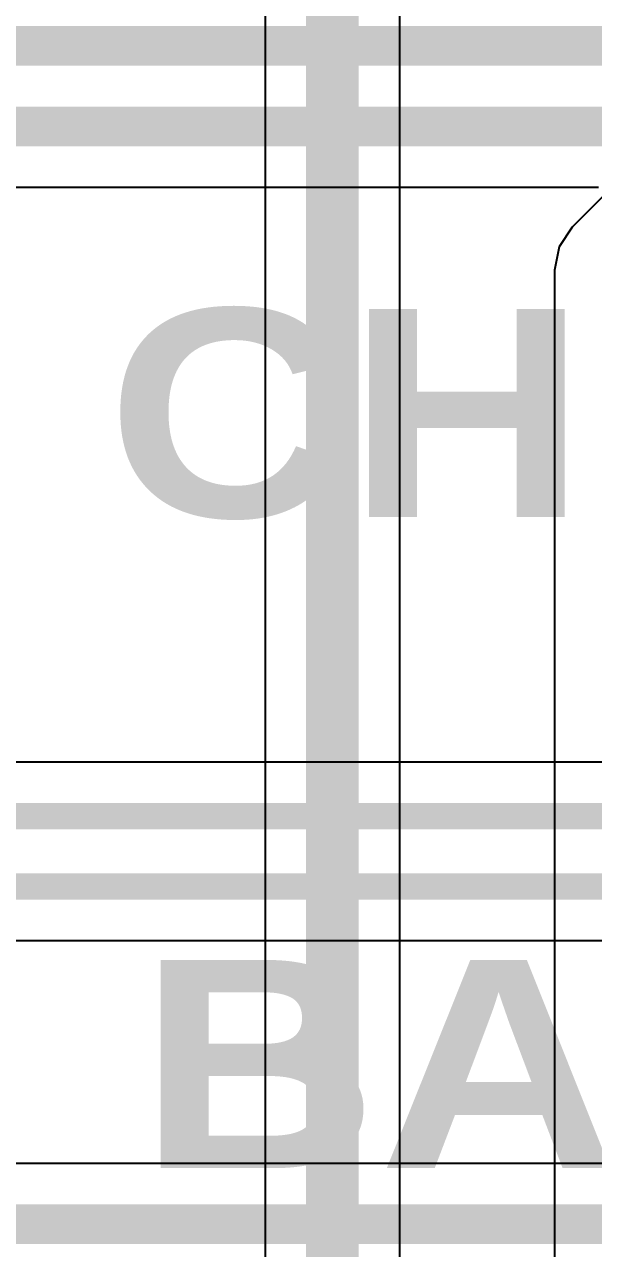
# Model space of a CAD drawing. Header units: inches. Extents: x 0 to 198, y 0 to 199.
# Drawn here: x 1.7615 to 1.9768, y 2.0799 to 2.5429 of the extents above; entities that cross this region are included whole.
import ezdxf

# ---------------------------------------------------------------- set-up
doc = ezdxf.new("R2010")
doc.units = ezdxf.units.IN
doc.header["$MEASUREMENT"] = 0
for name, color, linetype in [('Bottom Layer', 5, 'Continuous'), ('Layer 2', 76, 'Continuous'), ('Top Layer', 1, 'Continuous'), ('Top Overlay', 2, 'Continuous')]:
    doc.layers.add(name, color=color, linetype=linetype)
doc.styles.add('Arial Black_Bold', font='', dxfattribs={"height": 0.2})
doc.styles.get('Arial Black_Bold').set_extended_font_data('Arial Black', bold=True)

msp = doc.modelspace()

# ---------------------------------------------------------------- linework, layer by layer
at = {"layer": 'Bottom Layer'}
for p, q in [((2.00266, 2.26389), (1.46176, 2.26389)), ((1.47558, 2.19646), (3.04692, 2.19646)), ((2.1721, 2.11206), (1.59051, 2.11206))]:
    msp.add_line(p, q, dxfattribs=at)
for points in [[(1.45332, 2.2435, 0.01, 0.01, 0), (2.00266, 2.2435, 0.01, 0.01, 0)], [(1.43278, 2.21685, 0.01, 0.01, 0), (3.05185, 2.21685, 0.01, 0.01, 0)], [(1.10214, 2.08912, 0.015, 0.015, 0), (2.68226, 2.08912, 0.015, 0.015, 0)]]:
    msp.add_lwpolyline(points, format="xyseb", dxfattribs=at)
at = {"layer": 'Layer 2'}
for p, q in [((1.90349, 1.85256), (1.90349, 2.659)), ((1.85251, 2.64844), (1.85251, 1.842))]:
    msp.add_line(p, q, dxfattribs=at)
msp.add_lwpolyline([(1.878, 1.842, 0.02, 0.02, 0), (1.878, 2.659, 0.02, 0.02, 0)], format="xyseb", dxfattribs=at)
at = {"layer": 'Top Layer'}
for p, q in [((1.45339, 2.48139), (1.97875, 2.48139)), ((1.98028, 2.4777), (1.96879, 2.46621)), ((1.96879, 2.46621), (1.96382, 2.45877)), ((1.96382, 2.45877), (1.96207, 2.44999)), ((1.96207, 2.44999), (1.96207, 1.65899))]:
    msp.add_line(p, q, dxfattribs=at)
for points in [[(1.42359, 2.53479, 0.015, 0.015, 0), (2.27, 2.53479, 0.015, 0.015, 0)], [(1.44389, 2.50433, 0.015, 0.015, 0), (2.32468, 2.50433, 0.015, 0.015, 0)]]:
    msp.add_lwpolyline(points, format="xyseb", dxfattribs=at)

# ---------------------------------------------------------------- texts
at = {"layer": 'Top Overlay', "style": 'Arial Black_Bold'}
for s, p in [('CHRG', (1.79256, 2.35658)), ('BAT-FULL', (1.80456, 2.11035))]:
    msp.add_text(s, height=0.07874, rotation=360, dxfattribs=at).set_placement(p)

doc.saveas('drawing.dxf')
